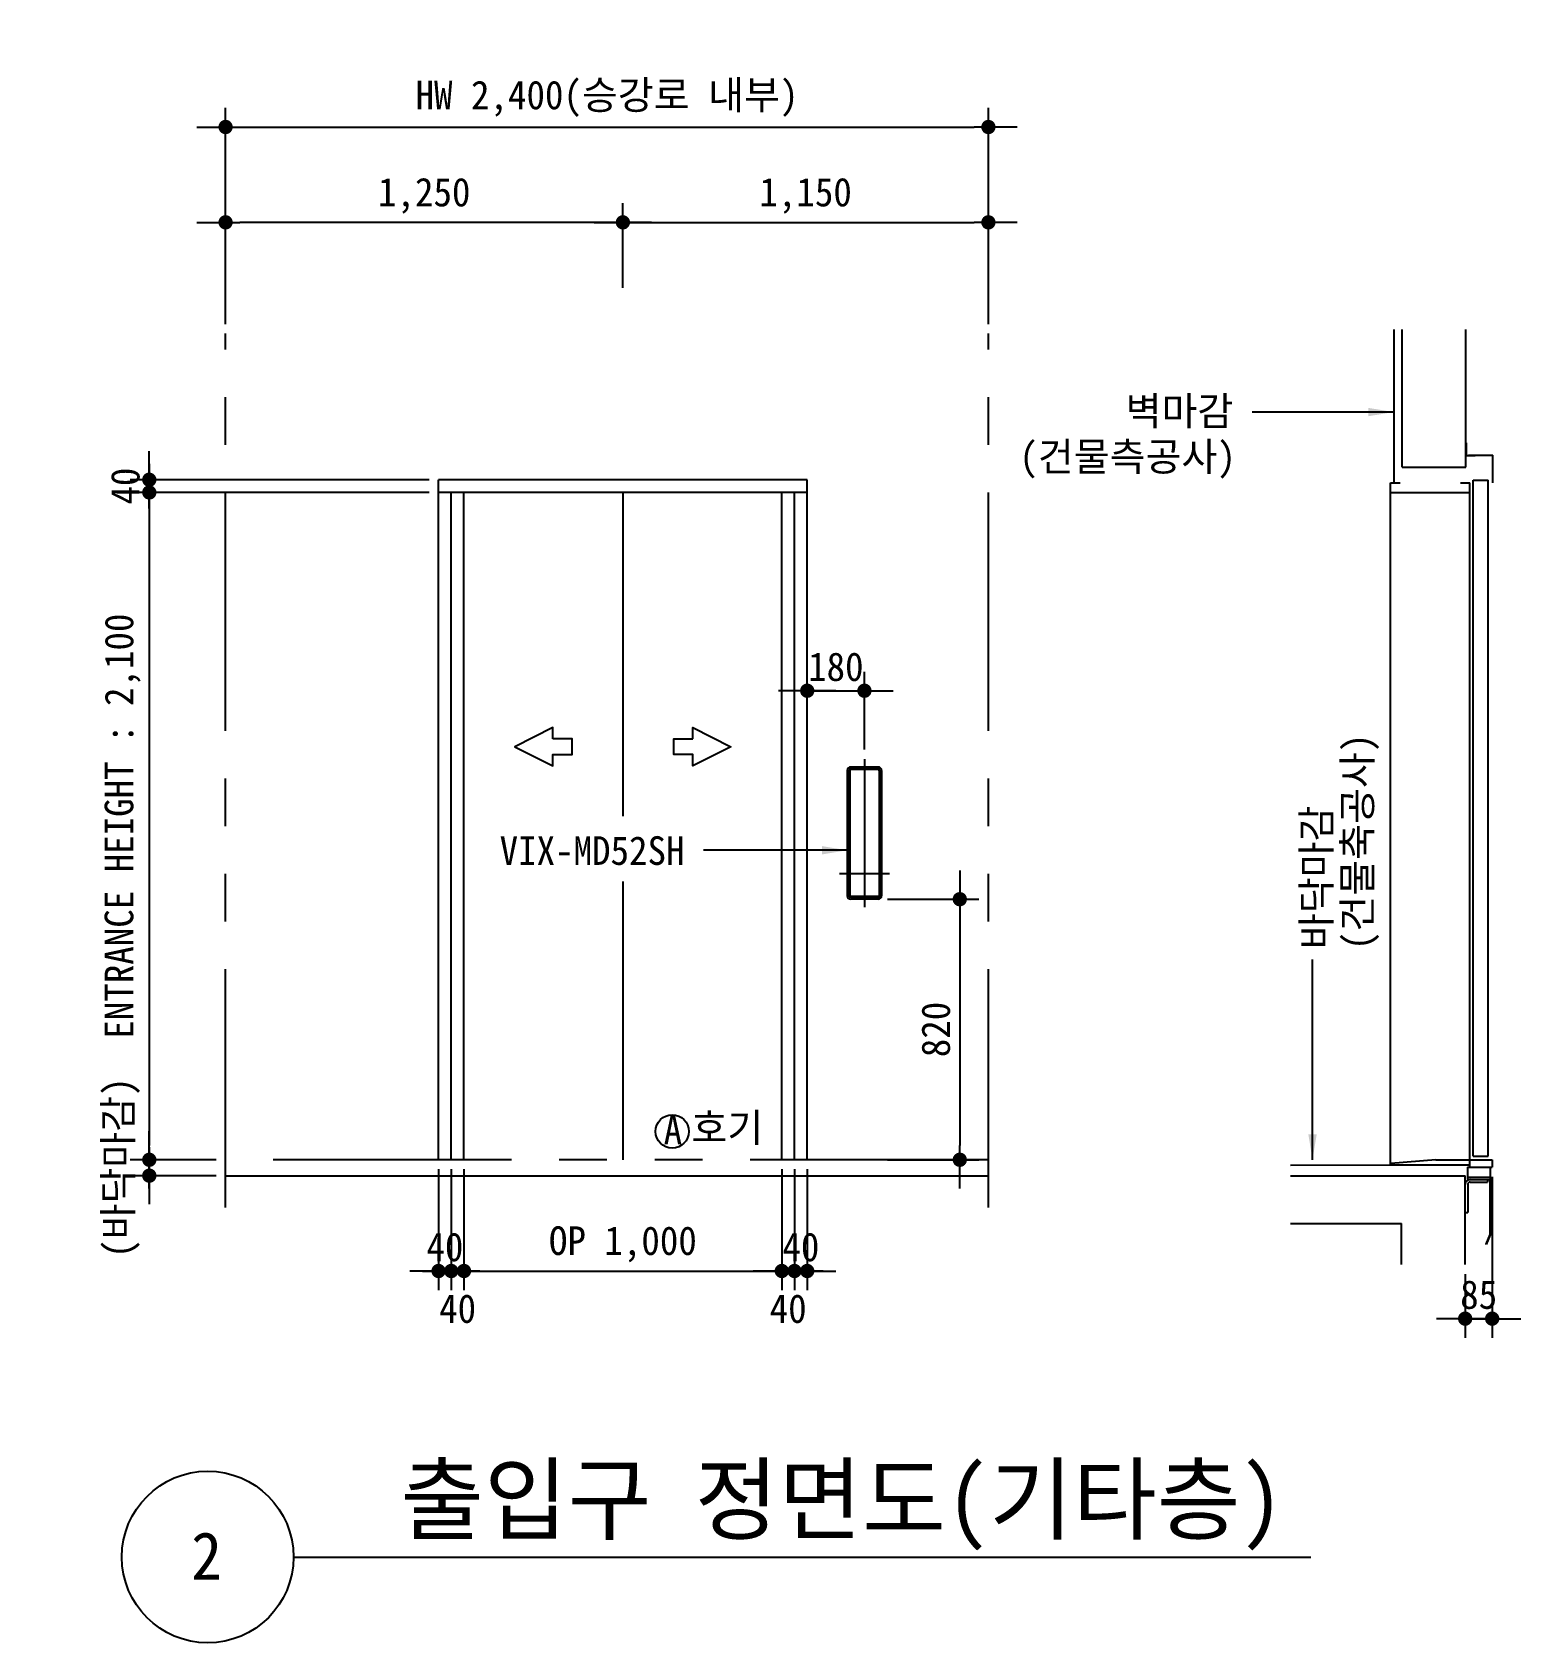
# Model space of a CAD drawing. Extents: x -9109 to 174251, y 57759 to 115528.
# Drawn here: x 106573 to 111256, y 91550 to 96618 of the extents above; entities that cross this region are included whole.
import ezdxf
from ezdxf.enums import TextEntityAlignment as Align

# ---------------------------------------------------------------- set-up
doc = ezdxf.new("R2010")
doc.units = 0
doc.header["$LTSCALE"] = 600
doc.header["$MEASUREMENT"] = 0
doc.linetypes.add('CENTER', pattern=[2, 1.25, -0.25, 0.25, -0.25])
doc.linetypes.add('PHANTOM', pattern=[2.5, 1.25, -0.25, 0.25, -0.25, 0.25, -0.25])
doc.layers.get('0').update_dxf_attribs({"linetype": 'CONTINUOUS'})
for name, color, linetype in [('1', 3, 'CONTINUOUS'), ('3', 1, 'CENTER'), ('4', 6, 'PHANTOM'), ('A-DIMS', 7, 'CONTINUOUS')]:
    doc.layers.add(name, color=color, linetype=linetype)
for name, color, linetype, lineweight in [('A-MKXS-LEAD', 7, 'CONTINUOUS', 25), ('A-XXXX-SYMB', 7, 'CONTINUOUS', 25), ('A-XXXX-TXT1', 3, 'CONTINUOUS', 25), ('A-XXXX-TXT2', 3, 'CONTINUOUS', 25)]:
    doc.layers.add(name, color=color, linetype=linetype, lineweight=lineweight)
doc.styles.add('HY울릉도L', font='')
doc.styles.add('OTIS', font='')
doc.styles.add('굴림', font='')
doc.styles.add('돋움', font='')
doc.styles.add('돋움체', font='')
doc.styles.get('HY울릉도L').set_extended_font_data('Dotum')
doc.styles.get('OTIS').set_extended_font_data('Dotum')
doc.styles.get('굴림').set_extended_font_data('Dotum')
doc.styles.get('돋움').set_extended_font_data('DotumChe')
doc.styles.get('돋움체').set_extended_font_data('DotumChe')
doc.dimstyles.new('CDIM', dxfattribs={"dimtxt": 3, "dimasz": 1.5, "dimexe": 2, "dimexo": 1, "dimgap": 1, "dimtad": 1, "dimdec": 0, "dimrnd": 0.5, "dimzin": 0, "dimdsep": 32, "dimlunit": 6, "dimtxsty": 'HY울릉도L', "dimblk1": '_CIDOT', "dimblk2": '_CIDOT', "dimsah": 1, "dimcen": 5.5, "dimclrd": 2, "dimclre": 2, "dimclrt": 7, "dimadec": 0, "dimazin": 0, "dimtfac": 1, "dimtdec": 0, "dimtix": 1, "dimtmove": 2, "dimatfit": 1, "dimldrblk": '_CIDOT', "dimfxl": 1, "dimtolj": 1, "dimtzin": 0, "dimlwd": -1, "dimarcsym": 0})
doc.dimstyles.new('OTIS', dxfattribs={"dimscale": 100, "dimtxt": 2.25, "dimasz": 2, "dimexe": 0.8, "dimexo": 0.8, "dimgap": 0.7, "dimtad": 1, "dimdsep": 46, "dimtxsty": '굴림', "dimblk": 'DOT', "dimcen": 0, "dimclrd": 3, "dimclre": 3, "dimclrt": 3, "dimadec": 0, "dimazin": 0, "dimtfac": 1, "dimtmove": 0, "dimatfit": 3, "dimfxl": 1, "dimtolj": 1, "dimarcsym": 0})

# ---------------------------------------------------------------- blocks, each defined once
blk = doc.blocks.new('_CIDOT')
at = {"color": 0, "linetype": 'ByBlock'}
blk.add_line((2, 0), (-1, 0), dxfattribs=at)
at = {"color": 0, "linetype": 'ByBlock', "const_width": 0.5}
blk.add_lwpolyline([(-0.25, 0, 1), (0.25, 0, 1)], format="xyb", close=True, dxfattribs=at)
blk = doc.blocks.new('*D173')
at = {"layer": 'A-DIMS', "lineweight": -2, "transparency": 16777216}
for p, q in [((107821, 95169.9), (106881, 95169.9)), ((107151, 93069.9), (106881, 93069.9))]:
    blk.add_line(p, q, dxfattribs=at)
at = {"layer": 'A-DIMS', "transparency": 16777216}
blk.add_line((106941, 95124.9), (106941, 93114.9), dxfattribs=at)
at = {"layer": 'A-DIMS', "transparency": 16777216, "xscale": 45, "yscale": 45, "zscale": 45}
for p, rotation in [((106941, 95169.9), 90), ((106941, 93069.9), 270)]:
    blk.add_blockref('_CIDOT', p, dxfattribs=dict(at, rotation=rotation))
at = {"layer": 'A-DIMS', "color": 3, "transparency": 16777216, "insert": (106857.2, 94119.9), "char_height": 90, "attachment_point": 5, "rotation": 90, "style": '돋움체'}
blk.add_mtext('\\A1;ENTRANCE HEIGHT : 2,100', dxfattribs=at)
blk = doc.blocks.new('*D175')
at = {"layer": 'A-DIMS', "lineweight": -2, "transparency": 16777216}
for p, q in [((107181, 95699.9), (107181, 96079.9)), ((108431, 95813.9), (108431, 96079.9))]:
    blk.add_line(p, q, dxfattribs=at)
at = {"layer": 'A-DIMS', "transparency": 16777216}
blk.add_line((108386, 96019.9), (107226, 96019.9), dxfattribs=at)
at = {"layer": 'A-DIMS', "transparency": 16777216, "xscale": 45, "yscale": 45, "zscale": 45, "rotation": 180}
blk.add_blockref('_CIDOT', (107181, 96019.9), dxfattribs=at)
at = {"layer": 'A-DIMS', "transparency": 16777216, "xscale": 45, "yscale": 45, "zscale": 45}
blk.add_blockref('_CIDOT', (108431, 96019.9), dxfattribs=at)
at = {"layer": 'A-DIMS', "color": 3, "transparency": 16777216, "insert": (107806, 96103.5), "char_height": 90, "attachment_point": 5, "style": '돋움체'}
blk.add_mtext('\\A1;1,250', dxfattribs=at)
blk = doc.blocks.new('*D176')
at = {"layer": 'A-DIMS', "lineweight": -2, "transparency": 16777216}
for p, q in [((108431, 95813.9), (108431, 96079.9)), ((109581, 95699.9), (109581, 96079.9))]:
    blk.add_line(p, q, dxfattribs=at)
at = {"layer": 'A-DIMS', "transparency": 16777216}
blk.add_line((108476, 96019.9), (109536, 96019.9), dxfattribs=at)
at = {"layer": 'A-DIMS', "transparency": 16777216, "xscale": 45, "yscale": 45, "zscale": 45, "rotation": 180}
blk.add_blockref('_CIDOT', (108431, 96019.9), dxfattribs=at)
at = {"layer": 'A-DIMS', "transparency": 16777216, "xscale": 45, "yscale": 45, "zscale": 45}
blk.add_blockref('_CIDOT', (109581, 96019.9), dxfattribs=at)
at = {"layer": 'A-DIMS', "color": 3, "transparency": 16777216, "insert": (109006, 96103.5), "char_height": 90, "attachment_point": 5, "style": '돋움체'}
blk.add_mtext('\\A1;1,150', dxfattribs=at)
blk = doc.blocks.new('*D177')
at = {"layer": 'A-DIMS', "lineweight": -2, "transparency": 16777216}
for p, q in [((107181, 95699.9), (107181, 96379.9)), ((109581, 95699.9), (109581, 96379.9))]:
    blk.add_line(p, q, dxfattribs=at)
at = {"layer": 'A-DIMS', "transparency": 16777216}
blk.add_line((107226, 96319.9), (109536, 96319.9), dxfattribs=at)
at = {"layer": 'A-DIMS', "transparency": 16777216, "xscale": 45, "yscale": 45, "zscale": 45, "rotation": 180}
blk.add_blockref('_CIDOT', (107181, 96319.9), dxfattribs=at)
at = {"layer": 'A-DIMS', "transparency": 16777216, "xscale": 45, "yscale": 45, "zscale": 45}
blk.add_blockref('_CIDOT', (109581, 96319.9), dxfattribs=at)
at = {"layer": 'A-DIMS', "color": 3, "transparency": 16777216, "insert": (108381, 96408.8), "char_height": 90, "attachment_point": 5, "style": '돋움체'}
blk.add_mtext('\\A1;HW 2,400(승강로 내부)', dxfattribs=at)
blk = doc.blocks.new('*D183')
at = {"layer": 'A-DIMS', "lineweight": -2, "transparency": 16777216}
for p, q in [((107931, 93039.9), (107931, 92659.9)), ((108931, 93039.9), (108931, 92659.9))]:
    blk.add_line(p, q, dxfattribs=at)
at = {"layer": 'A-DIMS', "transparency": 16777216}
blk.add_line((107976, 92719.9), (108886, 92719.9), dxfattribs=at)
at = {"layer": 'A-DIMS', "transparency": 16777216, "xscale": 45, "yscale": 45, "zscale": 45, "rotation": 180}
blk.add_blockref('_CIDOT', (107931, 92719.9), dxfattribs=at)
at = {"layer": 'A-DIMS', "transparency": 16777216, "xscale": 45, "yscale": 45, "zscale": 45}
blk.add_blockref('_CIDOT', (108931, 92719.9), dxfattribs=at)
at = {"layer": 'A-DIMS', "color": 3, "transparency": 16777216, "insert": (108431, 92803.8), "char_height": 90, "attachment_point": 5, "style": '돋움체'}
blk.add_mtext('\\A1;OP 1,000', dxfattribs=at)
blk = doc.blocks.new('*D184')
at = {"layer": 'A-DIMS', "lineweight": -2, "transparency": 16777216}
for p, q in [((107851, 93039.9), (107851, 92659.9)), ((107891, 93039.9), (107891, 92659.9))]:
    blk.add_line(p, q, dxfattribs=at)
at = {"layer": 'A-DIMS', "transparency": 16777216}
for p, q in [((107806, 92719.9), (107761, 92719.9)), ((107891, 92719.9), (107851, 92719.9)), ((107936, 92719.9), (107981, 92719.9))]:
    blk.add_line(p, q, dxfattribs=at)
at = {"layer": 'A-DIMS', "transparency": 16777216, "xscale": 45, "yscale": 45, "zscale": 45, "rotation": 180}
blk.add_blockref('_CIDOT', (107891, 92719.9), dxfattribs=at)
at = {"layer": 'A-DIMS', "transparency": 16777216, "xscale": 45, "yscale": 45, "zscale": 45}
blk.add_blockref('_CIDOT', (107851, 92719.9), dxfattribs=at)
at = {"layer": 'A-DIMS', "color": 3, "transparency": 16777216, "insert": (107871, 92795), "char_height": 90, "attachment_point": 5, "style": '돋움체'}
blk.add_mtext('\\A1;40', dxfattribs=at)
blk = doc.blocks.new('*D185')
at = {"layer": 'A-DIMS', "lineweight": -2, "transparency": 16777216}
for p, q in [((107891, 93039.9), (107891, 92659.9)), ((107931, 93039.9), (107931, 92659.9))]:
    blk.add_line(p, q, dxfattribs=at)
at = {"layer": 'A-DIMS', "transparency": 16777216}
for p, q in [((107846, 92719.9), (107801, 92719.9)), ((107891, 92719.9), (107931, 92719.9)), ((107976, 92719.9), (108021, 92719.9))]:
    blk.add_line(p, q, dxfattribs=at)
at = {"layer": 'A-DIMS', "transparency": 16777216, "xscale": 45, "yscale": 45, "zscale": 45, "rotation": 180}
blk.add_blockref('_CIDOT', (107931, 92719.9), dxfattribs=at)
at = {"layer": 'A-DIMS', "transparency": 16777216, "xscale": 45, "yscale": 45, "zscale": 45}
blk.add_blockref('_CIDOT', (107891, 92719.9), dxfattribs=at)
at = {"layer": 'A-DIMS', "color": 3, "transparency": 16777216, "insert": (107911, 92600.9), "char_height": 90, "attachment_point": 5, "style": '돋움체'}
blk.add_mtext('\\A1;40', dxfattribs=at)
blk = doc.blocks.new('*D186')
at = {"layer": 'A-DIMS', "lineweight": -2, "transparency": 16777216}
for p, q in [((108971, 93039.9), (108971, 92659.9)), ((109011, 93039.9), (109011, 92659.9))]:
    blk.add_line(p, q, dxfattribs=at)
at = {"layer": 'A-DIMS', "transparency": 16777216}
for p, q in [((108926, 92719.9), (108881, 92719.9)), ((108971, 92719.9), (109011, 92719.9)), ((109056, 92719.9), (109101, 92719.9))]:
    blk.add_line(p, q, dxfattribs=at)
at = {"layer": 'A-DIMS', "transparency": 16777216, "xscale": 45, "yscale": 45, "zscale": 45, "rotation": 180}
blk.add_blockref('_CIDOT', (109011, 92719.9), dxfattribs=at)
at = {"layer": 'A-DIMS', "transparency": 16777216, "xscale": 45, "yscale": 45, "zscale": 45}
blk.add_blockref('_CIDOT', (108971, 92719.9), dxfattribs=at)
at = {"layer": 'A-DIMS', "color": 3, "transparency": 16777216, "insert": (108991, 92795), "char_height": 90, "attachment_point": 5, "style": '돋움체'}
blk.add_mtext('\\A1;40', dxfattribs=at)
blk = doc.blocks.new('*D187')
at = {"layer": 'A-DIMS', "lineweight": -2, "transparency": 16777216}
for p, q in [((108931, 93039.9), (108931, 92659.9)), ((108971, 93039.9), (108971, 92659.9))]:
    blk.add_line(p, q, dxfattribs=at)
at = {"layer": 'A-DIMS', "transparency": 16777216}
for p, q in [((108886, 92719.9), (108841, 92719.9)), ((108971, 92719.9), (108931, 92719.9)), ((109016, 92719.9), (109061, 92719.9))]:
    blk.add_line(p, q, dxfattribs=at)
at = {"layer": 'A-DIMS', "transparency": 16777216, "xscale": 45, "yscale": 45, "zscale": 45, "rotation": 180}
blk.add_blockref('_CIDOT', (108971, 92719.9), dxfattribs=at)
at = {"layer": 'A-DIMS', "transparency": 16777216, "xscale": 45, "yscale": 45, "zscale": 45}
blk.add_blockref('_CIDOT', (108931, 92719.9), dxfattribs=at)
at = {"layer": 'A-DIMS', "color": 3, "transparency": 16777216, "insert": (108951, 92600.9), "char_height": 90, "attachment_point": 5, "style": '돋움체'}
blk.add_mtext('\\A1;40', dxfattribs=at)
blk = doc.blocks.new('*D190')
at = {"layer": 'A-DIMS', "transparency": 16777216}
for p, q in [((106941, 93114.9), (106941, 93159.9)), ((106941, 93069.9), (106941, 93019.9)), ((106941, 92974.9), (106941, 92929.9))]:
    blk.add_line(p, q, dxfattribs=at)
at = {"layer": 'A-DIMS', "lineweight": -2, "transparency": 16777216}
for p, q in [((107151, 93069.9), (106881, 93069.9)), ((107151, 93019.9), (106881, 93019.9))]:
    blk.add_line(p, q, dxfattribs=at)
at = {"layer": 'A-DIMS', "transparency": 16777216, "xscale": 45, "yscale": 45, "zscale": 45}
for p, rotation in [((106941, 93069.9), 270), ((106941, 93019.9), 90)]:
    blk.add_blockref('_CIDOT', p, dxfattribs=dict(at, rotation=rotation))
at = {"layer": 'A-DIMS', "color": 3, "transparency": 16777216, "insert": (106854.3, 93044.9), "char_height": 90, "attachment_point": 5, "rotation": 90, "style": '돋움체'}
blk.add_mtext('\\A1;(바닥마감)', dxfattribs=at)
blk = doc.blocks.new('방향')
at = {"layer": '1'}
blk.add_lwpolyline([(-220, 25), (-220, 60), (-340, 0), (-220, -60), (-220, -25), (-160, -25), (-160, 25)], close=True, dxfattribs=at)
blk = doc.blocks.new('*D192')
at = {"layer": 'A-DIMS', "transparency": 16777216}
for p, q in [((106941, 95254.9), (106941, 95299.9)), ((106941, 95169.9), (106941, 95209.9)), ((106941, 95124.9), (106941, 95079.9))]:
    blk.add_line(p, q, dxfattribs=at)
at = {"layer": 'A-DIMS', "lineweight": -2, "transparency": 16777216}
for p, q in [((107821, 95209.9), (106881, 95209.9)), ((107821, 95169.9), (106881, 95169.9))]:
    blk.add_line(p, q, dxfattribs=at)
at = {"layer": 'A-DIMS', "transparency": 16777216, "xscale": 45, "yscale": 45, "zscale": 45}
for p, rotation in [((106941, 95169.9), 90), ((106941, 95209.9), 270)]:
    blk.add_blockref('_CIDOT', p, dxfattribs=dict(at, rotation=rotation))
at = {"layer": 'A-DIMS', "color": 3, "transparency": 16777216, "insert": (106865.9, 95189.9), "char_height": 90, "attachment_point": 5, "rotation": 90, "style": '돋움체'}
blk.add_mtext('\\A1;40', dxfattribs=at)
blk = doc.blocks.new('*D193')
at = {"layer": 'A-DIMS', "lineweight": -2, "transparency": 16777216}
for p, q in [((111166, 93016.2), (111166, 92509.9)), ((111081, 92709.9), (111081, 92509.9))]:
    blk.add_line(p, q, dxfattribs=at)
at = {"layer": 'A-DIMS', "transparency": 16777216}
for p, q in [((111036, 92569.9), (110991, 92569.9)), ((111166, 92569.9), (111081, 92569.9)), ((111211, 92569.9), (111256, 92569.9))]:
    blk.add_line(p, q, dxfattribs=at)
at = {"layer": 'A-DIMS', "transparency": 16777216, "xscale": 45, "yscale": 45, "zscale": 45}
blk.add_blockref('_CIDOT', (111081, 92569.9), dxfattribs=at)
at = {"layer": 'A-DIMS', "transparency": 16777216, "xscale": 45, "yscale": 45, "zscale": 45, "rotation": 180}
blk.add_blockref('_CIDOT', (111166, 92569.9), dxfattribs=at)
at = {"layer": 'A-DIMS', "color": 3, "transparency": 16777216, "insert": (111123.5, 92645), "char_height": 90, "attachment_point": 5, "style": '돋움체'}
blk.add_mtext('\\A1;85', dxfattribs=at)
blk = doc.blocks.new('*D196')
at = {"layer": 'A-DIMS', "lineweight": -2, "transparency": 16777216}
for p, q in [((109011, 94360.9), (109011, 94605.9)), ((109191, 94360.9), (109191, 94605.9))]:
    blk.add_line(p, q, dxfattribs=at)
at = {"layer": 'A-DIMS', "transparency": 16777216}
for p, q in [((108966, 94545.9), (108921, 94545.9)), ((109011, 94545.9), (109191, 94545.9)), ((109236, 94545.9), (109281, 94545.9))]:
    blk.add_line(p, q, dxfattribs=at)
at = {"layer": 'A-DIMS', "transparency": 16777216, "xscale": 45, "yscale": 45, "zscale": 45}
blk.add_blockref('_CIDOT', (109011, 94545.9), dxfattribs=at)
at = {"layer": 'A-DIMS', "transparency": 16777216, "xscale": 45, "yscale": 45, "zscale": 45, "rotation": 180}
blk.add_blockref('_CIDOT', (109191, 94545.9), dxfattribs=at)
at = {"layer": 'A-DIMS', "color": 3, "transparency": 16777216, "insert": (109101, 94621), "char_height": 90, "attachment_point": 5, "style": '돋움체'}
blk.add_mtext('\\A1;180', dxfattribs=at)
blk = doc.blocks.new('VIX')
for p, q in [((-54, 325), (-54, -69)), ((43, 336), (-43, 336)), ((54, 325), (54, -69)), ((43, -80), (-43, -80))]:
    blk.add_line(p, q)
for centre, start, end in [((-43, 325), 90, 180), ((43, 325), 0, 90), ((-43, -69), 180, 270), ((43, -69), 270, 0)]:
    blk.add_arc(centre, 11, start, end)
at = {"layer": '1'}
for p, q in [((-54, 325.5), (-46, 325.5)), ((-54, 325), (-46, 325)), ((-48, 325), (-48, -69)), ((-46, 325), (-46, -69)), ((43, 330), (-43, 330)), ((43.2, 328), (-43, 328)), ((54, 325.5), (46, 325.5)), ((46, 325), (46, -69)), ((54, 325), (46, 325)), ((48, 325), (48, -69)), ((-54, -69), (-46, -69)), ((-54, -69.5), (-46, -69.5)), ((43, -72), (-43, -72)), ((43, -74), (-43, -74)), ((54, -69), (46, -69)), ((54, -69.5), (46, -69.5))]:
    blk.add_line(p, q, dxfattribs=at)
for centre, radius, start, end in [((-43, 325), 5, 90, 174.2608), ((-43, 325), 3, 90, 180), ((43, 325), 5, 5.7392, 90), ((43, 325), 3, 0, 90), ((-43, -69), 5, 185.7392, 270), ((-43, -69), 3, 180, 270), ((43, -69), 3, 270, 0), ((43, -69), 5, 270, 354.2608)]:
    blk.add_arc(centre, radius, start, end, dxfattribs=at)
at = {"layer": '3'}
for p, q in [((0, 361), (0, -105)), ((79, 0), (-79, 0))]:
    blk.add_line(p, q, dxfattribs=at)
blk = doc.blocks.new('*D197')
at = {"layer": 'A-DIMS', "lineweight": -2, "transparency": 16777216}
for p, q in [((109264, 93889.9), (109551, 93889.9)), ((109264, 93069.9), (109551, 93069.9))]:
    blk.add_line(p, q, dxfattribs=at)
at = {"layer": 'A-DIMS', "transparency": 16777216}
blk.add_line((109491, 93844.9), (109491, 93114.9), dxfattribs=at)
at = {"layer": 'A-DIMS', "transparency": 16777216, "xscale": 45, "yscale": 45, "zscale": 45}
for p, rotation in [((109491, 93889.9), 90), ((109491, 93069.9), 270)]:
    blk.add_blockref('_CIDOT', p, dxfattribs=dict(at, rotation=rotation))
at = {"layer": 'A-DIMS', "color": 3, "transparency": 16777216, "insert": (109415.9, 93479.9), "char_height": 90, "attachment_point": 5, "rotation": 90, "style": '돋움체'}
blk.add_mtext('\\A1;820', dxfattribs=at)

msp = doc.modelspace()

# ---------------------------------------------------------------- linework, layer by layer
for p, q in [((110883, 95249.9), (110883, 95683.1)), ((111083, 95249.9), (111083, 95683.1)), ((111084.9, 95285.3), (111084.9, 95325.8)), ((111112.1, 95285.3), (111084.9, 95285.3)), ((111091.7, 95287.4), (111168, 95287.4)), ((111168, 95199.8), (111168, 95287.4)), ((110883, 95249.9), (111083, 95249.9)), ((107851, 93069.9), (107851, 95209.9)), ((109011, 95209.9), (107851, 95209.9)), ((109011, 93069.9), (109011, 95209.9)), ((110846, 93052.9), (110846, 95199.9)), ((110846, 95199.9), (110876, 95199.9)), ((111066, 95199.9), (111096, 95199.9)), ((111096, 93046.2), (111096, 95199.9)), ((111106, 93080.9), (111106, 95208.9)), ((111106, 95208.9), (111153, 95208.9)), ((111106, 95208.9), (111153, 95208.9)), ((111153, 93080.9), (111153, 95208.9)), ((109011, 95169.9), (107851, 95169.9)), ((107891, 93069.9), (107891, 95169.9)), ((107931, 93069.9), (107931, 95169.9)), ((108431, 95169.9), (108431, 94151.2)), ((108931, 93069.9), (108931, 95169.9)), ((108971, 93069.9), (108971, 95169.9)), ((110846, 95169.9), (111096, 95169.9)), ((108431, 93945.9), (108431, 93069.9)), ((110847.1, 93054), (111096, 93054)), ((111096, 93069.9), (111166, 93069.9)), ((107181, 93019.9), (109581, 93019.9)), ((110531, 93019.9), (111081, 93019.9)), ((111081, 92739.9), (111081, 93019.9)), ((111088.1, 93007.8), (111159.8, 93007.8)), ((111158.6, 93007.8), (111158.6, 92834)), ((111159.8, 93046.2), (111159.8, 93007.8)), ((111159.8, 93007.8), (111159.8, 92834)), ((111089, 92991.8), (111089, 92904.1)), ((111097, 92999.8), (111151.6, 92999.8)), ((111081, 92904.1), (111089, 92904.1)), ((110531, 92869.9), (110881, 92869.9)), ((110881, 92739.9), (110881, 92869.9)), ((111158.7, 92834.5), (111146.3, 92804)), ((111147.4, 92803.5), (111146.3, 92804)), ((111159.8, 92834), (111147.4, 92803.5))]:
    msp.add_line(p, q)
at = {"color": 7}
for p, q in [((111093.2, 93069.9), (111096, 93069.9)), ((111106, 93080.9), (111153, 93080.9)), ((111166, 93069.9), (111166, 93046.2)), ((111088.1, 93046.2), (111088.1, 93007.8)), ((111088.1, 93046.2), (111166, 93046.2)), ((111088.1, 93015.4), (111159.8, 93015.4)), ((111151.6, 93007.8), (111151.6, 92999.8))]:
    msp.add_line(p, q, dxfattribs=at)
for radius in [16, 8]:
    msp.add_arc((111097, 92991.8), radius, 90, 180)
at = {"layer": '1'}
msp.add_circle((108586.1, 93159.2), 52.5, dxfattribs=at)
at = {"layer": '4'}
for p, q in [((107181, 92919.9), (107181, 95669.9)), ((109581, 92919.9), (109581, 95669.9)), ((110856.3, 95683.1), (110856.3, 95199.9)), ((109581, 93069.9), (107181, 93069.9)), ((110988.9, 93069.9), (110847.1, 93058.1)), ((110988.9, 93069.9), (111096, 93069.9)), ((110846, 93052.9), (110531, 93051.4))]:
    msp.add_line(p, q, dxfattribs=at)
at = {"layer": 'A-XXXX-SYMB'}
msp.add_line((107394.7, 91819.9), (110595.4, 91819.9), dxfattribs=at)
msp.add_circle((107124.7, 91819.9), 270, dxfattribs=at)

# ---------------------------------------------------------------- block references
msp.add_blockref('VIX', (109191, 93969.9))
at = {"layer": '1'}
msp.add_blockref('방향', (108431, 94369.9), dxfattribs=at)
at = {"layer": '1', "xscale": -1}
msp.add_blockref('방향', (108431, 94369.9), dxfattribs=at)

# ---------------------------------------------------------------- texts
at = {"layer": 'A-XXXX-TXT1', "style": '돋움체'}
msp.add_text('출입구 정면도(기타층)', height=210, dxfattribs=at).set_placement((110509.6, 91833.5), align=Align.BOTTOM_RIGHT)
msp.add_text('2', height=150, dxfattribs=at).set_placement((107121.2, 91823.2), align=Align.MIDDLE)
at = {"layer": 'A-XXXX-TXT2', "style": '돋움'}
for s, p in [('벽마감', (110012.6, 95381.1)), ('(건물측공사)', (109678.4, 95237.7)), ('VIX-MD52SH', (108043.2, 93997.9)), ('호기', (108646.8, 93125.7))]:
    msp.add_text(s, height=90, dxfattribs=at).set_placement(p)
for s, p in [('(건물축공사)', (110786.5, 93729.8)), ('바닥마감', (110657.8, 93732.5))]:
    msp.add_text(s, height=90, rotation=90, dxfattribs=at).set_placement(p)
msp.add_text('A', height=90, dxfattribs=at).set_placement((108588.3, 93163.5), align=Align.MIDDLE_CENTER)

# ---------------------------------------------------------------- dimensions: what is measured, and where the dimension line sits
at = {"layer": 'A-DIMS'}
for base, p1, p2, text, picture, middle in [((109581, 96319.9), (107181, 95669.9), (109581, 95669.9), 'HW <>(승강로 내부)', '*D177', (108381, 96408.8)), ((108931, 92719.9), (107931, 93069.9), (108931, 93069.9), 'OP <>', '*D183', (108431, 92803.8))]:
    dim = msp.add_linear_dim(base=base, p1=p1, p2=p2, text=text, dimstyle='CDIM', override={"dimscale": 30, "dimtxsty": '돋움체', "dimclrd": 256, "dimclre": 256, "dimclrt": 3}, dxfattribs=at)
    dim.commit()
    dim.dimension.update_dxf_attribs({"geometry": picture, "text_midpoint": middle})
for base, p1, p2, picture, middle in [((107181, 96019.9), (108431, 95783.9), (107181, 95669.9), '*D175', (107806, 96103.5)), ((109191, 94545.9), (109011, 94330.9), (109191, 94330.9), '*D196', (109101, 94621)), ((107851, 92719.9), (107891, 93069.9), (107851, 93069.9), '*D184', (107871, 92795)), ((111081, 92569.9), (111166, 93046.2), (111081, 92739.9), '*D193', (111123.5, 92645))]:
    dim = msp.add_linear_dim(base=base, p1=p1, p2=p2, dimstyle='CDIM', override={"dimscale": 30, "dimtxsty": '돋움체', "dimclrd": 256, "dimclre": 256, "dimclrt": 3}, dxfattribs=at)
    dim.commit()
    dim.dimension.update_dxf_attribs({"geometry": picture, "text_midpoint": middle})
for base, p1, p2, angle, picture, middle in [((109581, 96019.9), (108431, 95783.9), (109581, 95669.9), 180, '*D176', (109006, 96103.5)), ((106941, 95209.9), (107851, 95169.9), (107851, 95209.9), 90, '*D192', (106865.9, 95189.9)), ((109491, 93069.9), (109234, 93889.9), (109234, 93069.9), 90, '*D197', (109415.9, 93479.9)), ((109011, 92719.9), (108971, 93069.9), (109011, 93069.9), 180, '*D186', (108991, 92795))]:
    dim = msp.add_linear_dim(base=base, p1=p1, p2=p2, angle=angle, dimstyle='CDIM', override={"dimscale": 30, "dimtxsty": '돋움체', "dimclrd": 256, "dimclre": 256, "dimclrt": 3}, dxfattribs=at)
    dim.commit()
    dim.dimension.update_dxf_attribs({"geometry": picture, "text_midpoint": middle})
for base, p1, p2, text, picture, middle in [((106941, 93069.9), (107851, 95169.9), (107181, 93069.9), 'ENTRANCE HEIGHT : <>', '*D173', (106857.2, 94119.9)), ((106941, 93019.9), (107181, 93069.9), (107181, 93019.9), '(바닥마감)', '*D190', (106854.3, 93044.9))]:
    dim = msp.add_linear_dim(base=base, p1=p1, p2=p2, angle=90, text=text, dimstyle='CDIM', override={"dimscale": 30, "dimtxsty": '돋움체', "dimclrd": 256, "dimclre": 256, "dimclrt": 3}, dxfattribs=at)
    dim.commit()
    dim.dimension.update_dxf_attribs({"geometry": picture, "text_midpoint": middle})
dim = msp.add_linear_dim(base=(107931, 92719.9), p1=(107891, 93069.9), p2=(107931, 93069.9), dimstyle='CDIM', override={"dimscale": 30, "dimtxsty": '돋움체', "dimclrd": 256, "dimclre": 256, "dimclrt": 3}, dxfattribs=at)
dim.commit()
dim.dimension.update_dxf_attribs({"geometry": '*D185', "text_midpoint": (107911, 92600.9), "dimtype": 160})
dim = msp.add_linear_dim(base=(108931, 92719.9), p1=(108971, 93069.9), p2=(108931, 93069.9), angle=180, dimstyle='CDIM', override={"dimscale": 30, "dimtxsty": '돋움체', "dimclrd": 256, "dimclre": 256, "dimclrt": 3}, dxfattribs=at)
dim.commit()
dim.dimension.update_dxf_attribs({"geometry": '*D187', "text_midpoint": (108951, 92600.9), "dimtype": 160})

# ---------------------------------------------------------------- leaders
at = {"layer": 'A-MKXS-LEAD'}
for points in [[(110856.3, 95422.9), (110410.9, 95422.9)], [(109137, 94043.9), (108684.2, 94043.9)], [(110600.7, 93069.9), (110600.7, 93699.9)]]:
    msp.add_leader(points, dimstyle='OTIS', override={"dimscale": 40, "dimtad": 0, "dimtxsty": 'OTIS', "dimclrd": 256, "dimatfit": 0}, dxfattribs=at)

doc.saveas('drawing.dxf')
